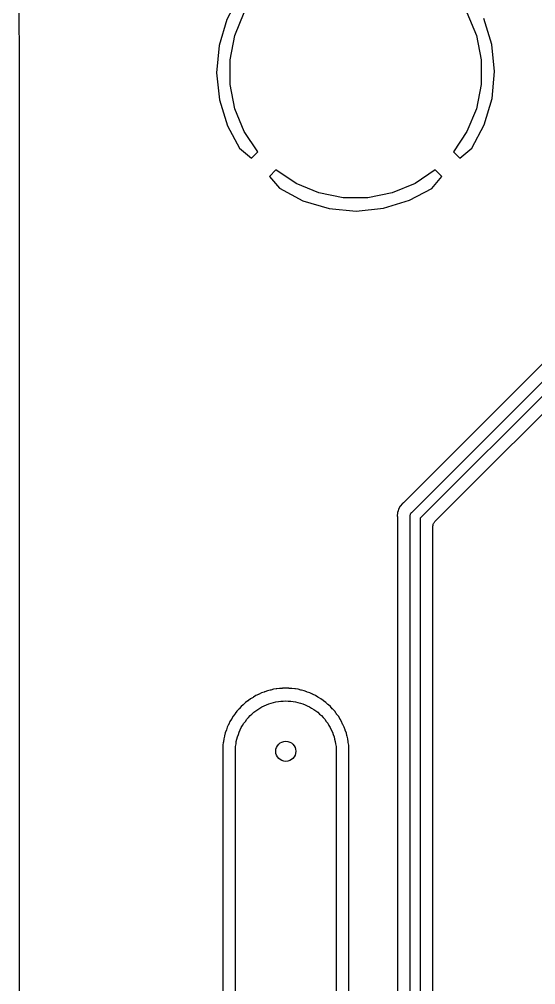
# Model space of a CAD drawing. Extents: x 49 to 143, y -158 to -38.
# Drawn here: x 49.43 to 59.71, y -77.11 to -57.89 of the extents above; entities that cross this region are included whole.
import ezdxf

# ---------------------------------------------------------------- set-up
doc = ezdxf.new("R2010")
doc.units = 0
doc.layers.add('BLACK', color=7, linetype='CONTINUOUS')

msp = doc.modelspace()

# ---------------------------------------------------------------- linework, layer by layer
at = {"layer": 'BLACK', "linetype": 'CONTINUOUS'}
for p, q in [((49.4329, -58.9553), (49.4324, -56.8746)), ((53.8132, -57.4262), (53.5655, -57.8948)), ((53.7231, -58.2128), (53.9115, -57.7578)), ((58.3425, -57.7578), (58.5309, -58.2128)), ((53.5655, -57.8948), (53.4104, -58.4146)), ((58.8386, -58.3896), (58.6787, -57.8709)), ((53.627, -58.6958), (53.7231, -58.2128)), ((58.5309, -58.2128), (58.627, -58.6958)), ((53.4104, -58.4146), (53.3597, -58.9548)), ((58.8943, -58.9292), (58.8386, -58.3896)), ((53.627, -59.1882), (53.627, -58.6958)), ((58.627, -58.6958), (58.627, -59.1882)), ((49.4329, -58.9554), (49.4329, -58.9553)), ((49.4334, -61.0094), (49.4329, -58.9554)), ((53.3597, -58.9548), (53.4154, -59.4944)), ((58.8436, -59.4694), (58.8943, -58.9292)), ((53.7231, -59.6712), (53.627, -59.1882)), ((58.627, -59.1882), (58.5309, -59.6712)), ((53.4154, -59.4944), (53.5753, -60.0131)), ((58.6885, -59.9892), (58.8436, -59.4694)), ((53.9115, -60.1262), (53.7231, -59.6712)), ((58.5309, -59.6712), (58.3425, -60.1262)), ((53.5753, -60.0131), (53.813, -60.4577)), ((54.1807, -60.5291), (53.9115, -60.1262)), ((58.3425, -60.1262), (58.0733, -60.5291)), ((58.4408, -60.4579), (58.6885, -59.9892)), ((53.813, -60.4577), (54.052, -60.6578)), ((54.052, -60.6578), (54.1807, -60.5291)), ((58.0733, -60.5291), (58.202, -60.6578)), ((58.202, -60.6578), (58.4408, -60.4579)), ((54.5399, -60.8883), (54.4112, -61.017)), ((54.9428, -61.1575), (54.5399, -60.8883)), ((57.7141, -60.8883), (57.3112, -61.1575)), ((57.8428, -61.017), (57.7141, -60.8883)), ((49.4334, -61.0095), (49.4334, -61.0094)), ((49.4349, -67.782), (49.4334, -61.0095)), ((54.4112, -61.017), (54.6111, -61.2558)), ((57.6427, -61.256), (57.8428, -61.017)), ((54.6111, -61.2558), (55.0798, -61.5035)), ((55.3978, -61.3459), (54.9428, -61.1575)), ((57.3112, -61.1575), (56.8562, -61.3459)), ((57.1981, -61.4937), (57.6427, -61.256)), ((55.0798, -61.5035), (55.5996, -61.6586)), ((55.8808, -61.442), (55.3978, -61.3459)), ((56.3732, -61.442), (55.8808, -61.442)), ((56.8562, -61.3459), (56.3732, -61.442)), ((56.6794, -61.6536), (57.1981, -61.4937)), ((55.5996, -61.6586), (56.1398, -61.7093)), ((56.1398, -61.7093), (56.6794, -61.6536)), ((62.598, -61.9964), (57.0794, -67.515)), ((57.2458, -67.7078), (62.7908, -62.1628)), ((62.9064, -62.33), (57.413, -67.8234)), ((58.3754, -67.2202), (62.9744, -62.6212)), ((57.7042, -67.8914), (58.3754, -67.2202)), ((58.3754, -67.2202), (58.3754, -67.2202)), ((56.9844, -67.6459), (56.974, -67.68)), ((57.0172, -67.5844), (56.9844, -67.6459)), ((57.0615, -67.5305), (57.0172, -67.5844)), ((57.0702, -67.5233), (57.0615, -67.5305)), ((57.0739, -67.5196), (57.0702, -67.5233)), ((57.0781, -67.5162), (57.0739, -67.5196)), ((57.0794, -67.515), (57.0781, -67.5162)), ((49.4534, -147.177), (49.4349, -67.782)), ((49.4349, -67.782), (49.4349, -67.782)), ((56.9641, -67.7126), (56.9573, -67.782)), ((56.9573, -67.782), (56.9584, -67.7932)), ((56.9584, -67.7932), (56.9585, -67.7949)), ((56.9585, -67.7949), (56.9585, -67.8003)), ((56.9585, -67.8003), (56.959, -67.8056)), ((56.959, -67.8056), (56.959, -113.423)), ((56.974, -67.68), (56.9641, -67.7126)), ((56.974, -67.68), (56.974, -67.68)), ((57.2125, -67.782), (57.213, -67.7771)), ((57.213, -67.7869), (57.2125, -67.782)), ((57.213, -67.7771), (57.2144, -67.7624)), ((57.213, -67.7771), (57.213, -67.7771)), ((57.213, -113.442), (57.213, -67.7869)), ((57.2144, -67.7624), (57.215, -67.7607)), ((57.215, -67.7607), (57.2175, -67.7524)), ((57.2175, -67.7524), (57.2202, -67.7435)), ((57.2202, -67.7435), (57.2294, -67.7262)), ((57.2294, -67.7262), (57.2419, -67.7109)), ((57.2419, -67.7109), (57.2458, -67.7078)), ((57.413, -67.8234), (57.413, -113.406)), ((57.667, -67.9795), (57.6683, -67.9678)), ((57.667, -67.9808), (57.667, -67.9795)), ((57.667, -67.9812), (57.667, -67.9808)), ((57.667, -67.9808), (57.667, -67.9808)), ((57.667, -67.9808), (57.667, -67.9808)), ((57.667, -113.248), (57.667, -67.9812)), ((57.6683, -67.9678), (57.6695, -67.9561)), ((57.6695, -67.9561), (57.6697, -67.9555)), ((57.6697, -67.9555), (57.6698, -67.9548)), ((57.6698, -67.9548), (57.6733, -67.9436)), ((57.6733, -67.9436), (57.6768, -67.9324)), ((57.6768, -67.9324), (57.6771, -67.9318)), ((57.6771, -67.9318), (57.6773, -67.9312)), ((57.6773, -67.9312), (57.6829, -67.9209)), ((57.6829, -67.9209), (57.6885, -67.9106)), ((57.6885, -67.9106), (57.6889, -67.9101)), ((57.6889, -67.9101), (57.6892, -67.9095)), ((57.6892, -67.9095), (57.6967, -67.9005)), ((57.6967, -67.9005), (57.7042, -67.8914)), ((54.2548, -71.302), (54.2057, -71.3283)), ((54.3081, -71.2859), (54.2548, -71.302)), ((54.313, -71.2838), (54.3081, -71.2859)), ((54.3181, -71.2824), (54.313, -71.2838)), ((54.3198, -71.2817), (54.3181, -71.2824)), ((54.3712, -71.2604), (54.3198, -71.2817)), ((54.4258, -71.2495), (54.3712, -71.2604)), ((54.4309, -71.248), (54.4258, -71.2495)), ((54.4362, -71.247), (54.4309, -71.248)), ((54.4379, -71.2465), (54.4362, -71.247)), ((54.4912, -71.2303), (54.4379, -71.2465)), ((54.5466, -71.2249), (54.4912, -71.2303)), ((54.5518, -71.2238), (54.5466, -71.2249)), ((54.5572, -71.2234), (54.5518, -71.2238)), ((54.5589, -71.2231), (54.5572, -71.2234)), ((54.6135, -71.2122), (54.5589, -71.2231)), ((54.6692, -71.2122), (54.6135, -71.2122)), ((54.6745, -71.2117), (54.6692, -71.2122)), ((54.6798, -71.2117), (54.6745, -71.2117)), ((54.6816, -71.2116), (54.6798, -71.2117)), ((54.737, -71.2061), (54.6816, -71.2116)), ((54.7924, -71.2116), (54.737, -71.2061)), ((54.7977, -71.2116), (54.7924, -71.2116)), ((54.8031, -71.2122), (54.7977, -71.2116)), ((54.8048, -71.2122), (54.8031, -71.2122)), ((54.8605, -71.2122), (54.8048, -71.2122)), ((54.9151, -71.2231), (54.8605, -71.2122)), ((54.9204, -71.2236), (54.9151, -71.2231)), ((54.9257, -71.2247), (54.9204, -71.2236)), ((54.9274, -71.2249), (54.9257, -71.2247)), ((54.9828, -71.2303), (54.9274, -71.2249)), ((55.0361, -71.2465), (54.9828, -71.2303)), ((55.0413, -71.2475), (55.0361, -71.2465)), ((55.0464, -71.2492), (55.0413, -71.2475)), ((55.0482, -71.2495), (55.0464, -71.2492)), ((55.1028, -71.2604), (55.0482, -71.2495)), ((55.1542, -71.2817), (55.1028, -71.2604)), ((55.1593, -71.2832), (55.1542, -71.2817)), ((55.1642, -71.2854), (55.1593, -71.2832)), ((55.1659, -71.2859), (55.1642, -71.2854)), ((55.2192, -71.302), (55.1659, -71.2859)), ((55.2683, -71.3283), (55.2192, -71.302)), ((53.9376, -71.4922), (53.8983, -71.5315)), ((53.9839, -71.4612), (53.9376, -71.4922)), ((53.9881, -71.4578), (53.9839, -71.4612)), ((53.9925, -71.4549), (53.9881, -71.4578)), ((53.9939, -71.4538), (53.9925, -71.4549)), ((54.0369, -71.4185), (53.9939, -71.4538)), ((54.086, -71.3923), (54.0369, -71.4185)), ((54.0905, -71.3893), (54.086, -71.3923)), ((54.0952, -71.3868), (54.0905, -71.3893)), ((54.0967, -71.3858), (54.0952, -71.3868)), ((54.143, -71.3549), (54.0967, -71.3858)), ((54.1944, -71.3336), (54.143, -71.3549)), ((54.1992, -71.3311), (54.1944, -71.3336)), ((54.2041, -71.3291), (54.1992, -71.3311)), ((54.2057, -71.3283), (54.2041, -71.3291)), ((54.3997, -71.5235), (54.4453, -71.5046)), ((54.4453, -71.5046), (54.4937, -71.495)), ((54.4937, -71.495), (54.541, -71.4807)), ((54.541, -71.4807), (54.5901, -71.4758)), ((54.5901, -71.4758), (54.6385, -71.4662)), ((54.6385, -71.4662), (54.6879, -71.4662)), ((54.6879, -71.4662), (54.737, -71.4614)), ((54.737, -71.4614), (54.7861, -71.4662)), ((54.7861, -71.4662), (54.8355, -71.4662)), ((54.8355, -71.4662), (54.8839, -71.4758)), ((54.8839, -71.4758), (54.933, -71.4807)), ((54.933, -71.4807), (54.9803, -71.495)), ((54.9803, -71.495), (55.0287, -71.5046)), ((55.0287, -71.5046), (55.0743, -71.5235)), ((55.2732, -71.3303), (55.2683, -71.3283)), ((55.2779, -71.3329), (55.2732, -71.3303)), ((55.2796, -71.3336), (55.2779, -71.3329)), ((55.331, -71.3549), (55.2796, -71.3336)), ((55.3773, -71.3858), (55.331, -71.3549)), ((55.382, -71.3884), (55.3773, -71.3858)), ((55.3864, -71.3914), (55.382, -71.3884)), ((55.388, -71.3923), (55.3864, -71.3914)), ((55.4371, -71.4185), (55.388, -71.3923)), ((55.4801, -71.4538), (55.4371, -71.4185)), ((55.4845, -71.4568), (55.4801, -71.4538)), ((55.4886, -71.4602), (55.4845, -71.4568)), ((55.4901, -71.4612), (55.4886, -71.4602)), ((55.5364, -71.4922), (55.4901, -71.4612)), ((55.5757, -71.5315), (55.5364, -71.4922)), ((53.763, -71.6668), (53.732, -71.7131)), ((53.8023, -71.6275), (53.763, -71.6668)), ((53.8057, -71.6233), (53.8023, -71.6275)), ((53.8096, -71.6196), (53.8057, -71.6233)), ((53.8107, -71.6182), (53.8096, -71.6196)), ((53.846, -71.5752), (53.8107, -71.6182)), ((53.889, -71.5399), (53.846, -71.5752)), ((53.8928, -71.5361), (53.889, -71.5399)), ((53.897, -71.5328), (53.8928, -71.5361)), ((53.8983, -71.5315), (53.897, -71.5328)), ((54.0646, -71.7244), (54.0995, -71.6894)), ((54.0995, -71.6894), (54.1406, -71.662)), ((54.1406, -71.662), (54.1787, -71.6307)), ((54.1787, -71.6307), (54.2223, -71.6074)), ((54.2223, -71.6074), (54.2633, -71.58)), ((54.2633, -71.58), (54.3089, -71.5611)), ((54.3089, -71.5611), (54.3525, -71.5379)), ((54.3525, -71.5379), (54.3997, -71.5235)), ((55.0743, -71.5235), (55.1215, -71.5379)), ((55.1215, -71.5379), (55.1651, -71.5611)), ((55.1651, -71.5611), (55.2107, -71.58)), ((55.2107, -71.58), (55.2517, -71.6074)), ((55.2517, -71.6074), (55.2953, -71.6307)), ((55.2953, -71.6307), (55.3334, -71.662)), ((55.3334, -71.662), (55.3745, -71.6894)), ((55.3745, -71.6894), (55.4094, -71.7244)), ((55.5799, -71.5349), (55.5757, -71.5315)), ((55.5836, -71.5388), (55.5799, -71.5349)), ((55.585, -71.5399), (55.5836, -71.5388)), ((55.628, -71.5752), (55.585, -71.5399)), ((55.6633, -71.6182), (55.628, -71.5752)), ((55.6671, -71.622), (55.6633, -71.6182)), ((55.6704, -71.6262), (55.6671, -71.622)), ((55.6717, -71.6275), (55.6704, -71.6262)), ((55.711, -71.6668), (55.6717, -71.6275)), ((55.742, -71.7131), (55.711, -71.6668)), ((53.6257, -71.8722), (53.6044, -71.9236)), ((53.6567, -71.8259), (53.6257, -71.8722)), ((53.6592, -71.8212), (53.6567, -71.8259)), ((53.6622, -71.8168), (53.6592, -71.8212)), ((53.6631, -71.8152), (53.6622, -71.8168)), ((53.6893, -71.7661), (53.6631, -71.8152)), ((53.7246, -71.7231), (53.6893, -71.7661)), ((53.7276, -71.7187), (53.7246, -71.7231)), ((53.731, -71.7146), (53.7276, -71.7187)), ((53.732, -71.7131), (53.731, -71.7146)), ((53.9015, -71.9079), (53.9328, -71.8698)), ((53.9328, -71.8698), (53.9602, -71.8287)), ((53.9602, -71.8287), (53.9952, -71.7938)), ((53.9952, -71.7938), (54.0265, -71.7557)), ((54.0265, -71.7557), (54.0646, -71.7244)), ((55.4094, -71.7244), (55.4475, -71.7557)), ((55.4475, -71.7557), (55.4788, -71.7938)), ((55.4788, -71.7938), (55.5138, -71.8287)), ((55.5138, -71.8287), (55.5412, -71.8698)), ((55.5412, -71.8698), (55.5725, -71.9079)), ((55.7454, -71.7172), (55.742, -71.7131)), ((55.7483, -71.7217), (55.7454, -71.7172)), ((55.7494, -71.7231), (55.7483, -71.7217)), ((55.7847, -71.7661), (55.7494, -71.7231)), ((55.8109, -71.8152), (55.7847, -71.7661)), ((55.8139, -71.8197), (55.8109, -71.8152)), ((55.8164, -71.8244), (55.8139, -71.8197)), ((55.8174, -71.8259), (55.8164, -71.8244)), ((55.8483, -71.8722), (55.8174, -71.8259)), ((55.8696, -71.9236), (55.8483, -71.8722)), ((53.5525, -72.049), (53.5312, -72.1004)), ((53.5541, -72.0439), (53.5525, -72.049)), ((53.5562, -72.0389), (53.5541, -72.0439)), ((53.5567, -72.0372), (53.5562, -72.0389)), ((53.5729, -71.984), (53.5567, -72.0372)), ((53.5991, -71.9349), (53.5729, -71.984)), ((53.6011, -71.93), (53.5991, -71.9349)), ((53.6037, -71.9253), (53.6011, -71.93)), ((53.6044, -71.9236), (53.6037, -71.9253)), ((53.7943, -72.1289), (53.8087, -72.0817)), ((53.8087, -72.0817), (53.8319, -72.0382)), ((53.8319, -72.0382), (53.8508, -71.9925)), ((53.8508, -71.9925), (53.8782, -71.9515)), ((53.8782, -71.9515), (53.9015, -71.9079)), ((55.5725, -71.9079), (55.5958, -71.9515)), ((55.5958, -71.9515), (55.6232, -71.9925)), ((55.6232, -71.9925), (55.6421, -72.0381)), ((55.6421, -72.0381), (55.6653, -72.0817)), ((55.6653, -72.0817), (55.6797, -72.1289)), ((55.8721, -71.9284), (55.8696, -71.9236)), ((55.8741, -71.9333), (55.8721, -71.9284)), ((55.8749, -71.9349), (55.8741, -71.9333)), ((55.9012, -71.984), (55.8749, -71.9349)), ((55.9173, -72.0373), (55.9012, -71.984)), ((55.9194, -72.0422), (55.9173, -72.0373)), ((55.9208, -72.0474), (55.9194, -72.0422)), ((55.9215, -72.049), (55.9208, -72.0474)), ((55.9428, -72.1004), (55.9215, -72.049)), ((53.4955, -72.2775), (53.4944, -72.2828)), ((53.4957, -72.2758), (53.4955, -72.2775)), ((53.5011, -72.2204), (53.4957, -72.2758)), ((53.5173, -72.1671), (53.5011, -72.2204)), ((53.5183, -72.1619), (53.5173, -72.1671)), ((53.52, -72.1568), (53.5183, -72.1619)), ((53.5203, -72.155), (53.52, -72.1568)), ((53.5312, -72.1004), (53.5203, -72.155)), ((53.7466, -72.3193), (53.7515, -72.2702)), ((53.7515, -72.2702), (53.7658, -72.2229)), ((53.7658, -72.2229), (53.7754, -72.1745)), ((53.7754, -72.1745), (53.7943, -72.1289)), ((55.6797, -72.1289), (55.6986, -72.1745)), ((55.6986, -72.1745), (55.7082, -72.2229)), ((55.7082, -72.2229), (55.7225, -72.2702)), ((55.7225, -72.2702), (55.7274, -72.3193)), ((55.9537, -72.155), (55.9428, -72.1004)), ((55.9552, -72.1601), (55.9537, -72.155)), ((55.9562, -72.1654), (55.9552, -72.1601)), ((55.9567, -72.1671), (55.9562, -72.1654)), ((55.9729, -72.2204), (55.9567, -72.1671)), ((55.9783, -72.2758), (55.9729, -72.2204)), ((55.9794, -72.281), (55.9783, -72.2758)), ((53.4939, -72.2881), (53.483, -72.3427)), ((53.483, -72.3427), (53.483, -72.6022)), ((53.4944, -72.2828), (53.4939, -72.2881)), ((53.737, -72.3677), (53.7466, -72.3193)), ((53.737, -72.5647), (53.737, -72.3677)), ((55.7274, -72.3193), (55.737, -72.3677)), ((55.737, -72.3677), (55.737, -117.315)), ((55.9798, -72.2864), (55.9794, -72.281)), ((55.9801, -72.2881), (55.9798, -72.2864)), ((55.991, -72.3427), (55.9801, -72.2881)), ((55.991, -117.157), (55.991, -72.3427)), ((53.483, -72.6022), (53.483, -72.6022)), ((53.483, -72.6022), (53.483, -117.661)), ((53.737, -117.68), (53.737, -72.5647)), ((53.737, -72.5647), (53.737, -72.5647))]:
    msp.add_line(p, q, dxfattribs=at)
at = {"layer": 'BLACK'}
msp.add_circle((54.737, -72.4662), 0.2, dxfattribs=at)

doc.saveas('drawing.dxf')
